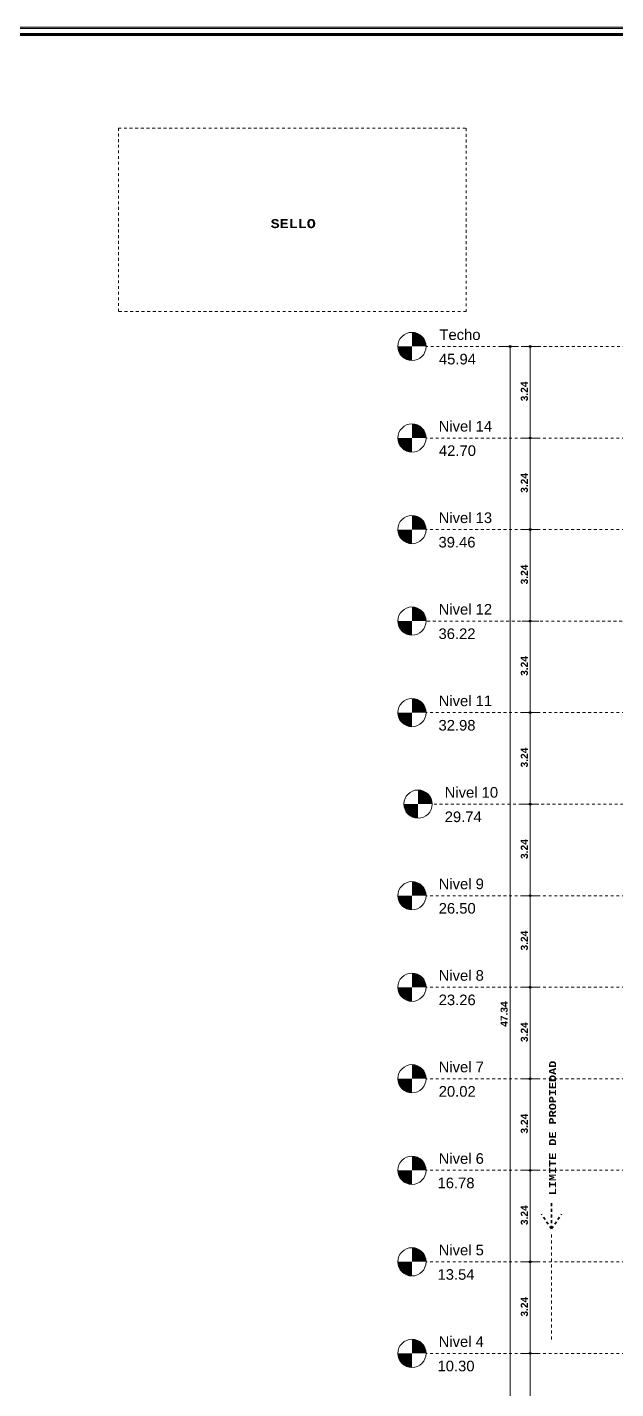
# Model space of a CAD drawing. Header units: metres. Extents: x -144 to 1000, y -717 to 29.
# Drawn here: x 253.01 to 273.86, y -647.32 to -599.13 of the extents above; entities that cross this region are included whole.
import ezdxf

# ---------------------------------------------------------------- set-up
doc = ezdxf.new("R2010")
doc.units = ezdxf.units.M
for name, pattern in [('Basculante', [0.11625, 0.075, -0.04125]), ('basculante modificado', [0.18, 0.1125, -0.0675]), ('Punto 1 mm', [0.075, 0, -0.075])]:
    doc.linetypes.add(name, pattern=pattern)
doc.layers.get('0').update_dxf_attribs({"color": 1})
for name, color, linetype, lineweight in [('A-ANNO-DIMS', 1, 'Continuous', 9), ('A-DETL', 1, 'Continuous', 9), ('A-FLOR-LEVL', 51, 'Continuous', 9), ('G-ANNO-TEXT', 2, 'Continuous', 9), ('G-ANNO-TTLB', 3, 'Continuous', 18), ('G-ANNO-TTLB-WIDE', 1, 'Continuous', 70), ('G-IMPT', 1, 'Continuous', 9)]:
    doc.layers.add(name, color=color, linetype=linetype, lineweight=lineweight)
doc.styles.add('Arial', font='arial.ttf', dxfattribs={"height": 0.433594})
doc.styles.add('Arial Black_B', font='ariblk.ttf', dxfattribs={"width": 0.9, "height": 0.1875})
doc.styles.add('Courier New_B', font='courbd.ttf', dxfattribs={"height": 0.1125})
doc.styles.add('Courier New_B_8', font='courbd.ttf', dxfattribs={"height": 0.0035})

# ---------------------------------------------------------------- blocks, each defined once
blk = doc.blocks.new('tarjeta de nathalie 00')
at = {"layer": 'G-IMPT', "lineweight": 9}
h = blk.add_hatch(color=3, dxfattribs=at)
h.paths.add_polyline_path([(-145.23888, -717.38489), (-145.21019, -717.38489), (-145.21019, -716.89355), (-145.21019, -716.79934), (-145.23888, -716.79934), (-145.23888, -716.89379)])
h.paths.add_polyline_path([(-145.20996, -716.7991), (-145.20996, -717.3851), (-145.2392, -717.3851), (-145.2392, -716.7991)])
h.paths.add_polyline_path([(-145.23902, -717.3868), (-145.20826, -717.3868), (-145.20826, -716.7974), (-145.2392, -716.7974), (-146.09866, -716.7974), (-146.09866, -717.3868)])
h.paths.add_polyline_path([(-145.20795, -716.79707), (-145.20795, -717.3871), (-146.09898, -717.3871), (-146.09898, -716.79707)])
at = {"layer": 'G-ANNO-TTLB', "color": 3}
for p, q in [((-145.20795, -716.79707), (-146.09898, -716.79707)), ((-145.20795, -716.79707), (-146.09898, -716.79707)), ((-146.09866, -716.7974), (-145.2392, -716.7974))]:
    blk.add_line(p, q, dxfattribs=at)
at = {"layer": 'G-ANNO-TTLB-WIDE', "color": 3}
blk.add_line((-146.09696, -716.7991), (-145.20996, -716.7991), dxfattribs=at)
blk = doc.blocks.new('ololo')
at = {"layer": 'A-ANNO-DIMS', "lineweight": 25}
h = blk.add_hatch(color=256, dxfattribs=at)
edge = h.paths.add_edge_path()
edge.add_arc((270.113, -610.425), 0.0312, 0, 360)
h = blk.add_hatch(color=256, dxfattribs=at)
edge = h.paths.add_edge_path()
edge.add_arc((270.828, -610.425), 0.0312, 0, 360)
h = blk.add_hatch(color=256, dxfattribs=at)
edge = h.paths.add_edge_path()
edge.add_arc((270.828, -613.665), 0.0312, 0, 360)
h = blk.add_hatch(color=256, dxfattribs=at)
edge = h.paths.add_edge_path()
edge.add_arc((270.828, -613.665), 0.0312, 0, 360)
h = blk.add_hatch(color=256, dxfattribs=at)
edge = h.paths.add_edge_path()
edge.add_arc((270.828, -616.905), 0.0312, 0, 360)
h = blk.add_hatch(color=256, dxfattribs=at)
edge = h.paths.add_edge_path()
edge.add_arc((270.828, -616.905), 0.0312, 0, 360)
h = blk.add_hatch(color=256, dxfattribs=at)
edge = h.paths.add_edge_path()
edge.add_arc((270.828, -620.145), 0.0312, 0, 360)
h = blk.add_hatch(color=256, dxfattribs=at)
edge = h.paths.add_edge_path()
edge.add_arc((270.828, -620.145), 0.0312, 0, 360)
h = blk.add_hatch(color=256, dxfattribs=at)
edge = h.paths.add_edge_path()
edge.add_arc((270.828, -623.385), 0.0312, 0, 360)
h = blk.add_hatch(color=256, dxfattribs=at)
edge = h.paths.add_edge_path()
edge.add_arc((270.828, -623.385), 0.0312, 0, 360)
h = blk.add_hatch(color=256, dxfattribs=at)
edge = h.paths.add_edge_path()
edge.add_arc((270.828, -626.625), 0.0312, 0, 360)
h = blk.add_hatch(color=256, dxfattribs=at)
edge = h.paths.add_edge_path()
edge.add_arc((270.828, -626.625), 0.0312, 0, 360)
h = blk.add_hatch(color=256, dxfattribs=at)
edge = h.paths.add_edge_path()
edge.add_arc((270.828, -629.865), 0.0312, 0, 360)
h = blk.add_hatch(color=256, dxfattribs=at)
edge = h.paths.add_edge_path()
edge.add_arc((270.828, -629.865), 0.0312, 0, 360)
h = blk.add_hatch(color=256, dxfattribs=at)
edge = h.paths.add_edge_path()
edge.add_arc((270.828, -633.105), 0.0312, 0, 360)
h = blk.add_hatch(color=256, dxfattribs=at)
edge = h.paths.add_edge_path()
edge.add_arc((270.828, -633.105), 0.0312, 0, 360)
h = blk.add_hatch(color=256, dxfattribs=at)
edge = h.paths.add_edge_path()
edge.add_arc((270.828, -636.345), 0.0312, 0, 360)
h = blk.add_hatch(color=256, dxfattribs=at)
edge = h.paths.add_edge_path()
edge.add_arc((270.828, -636.345), 0.0312, 0, 360)
h = blk.add_hatch(color=256, dxfattribs=at)
edge = h.paths.add_edge_path()
edge.add_arc((270.828, -639.585), 0.0312, 0, 360)
h = blk.add_hatch(color=256, dxfattribs=at)
edge = h.paths.add_edge_path()
edge.add_arc((270.828, -639.585), 0.0312, 0, 360)
h = blk.add_hatch(color=256, dxfattribs=at)
edge = h.paths.add_edge_path()
edge.add_arc((270.828, -642.825), 0.0312, 0, 360)
h = blk.add_hatch(color=256, dxfattribs=at)
edge = h.paths.add_edge_path()
edge.add_arc((270.828, -642.825), 0.0312, 0, 360)
h = blk.add_hatch(color=256, dxfattribs=at)
edge = h.paths.add_edge_path()
edge.add_arc((270.828, -646.065), 0.0312, 0, 360)
h = blk.add_hatch(color=256, dxfattribs=at)
edge = h.paths.add_edge_path()
edge.add_arc((270.828, -646.065), 0.0312, 0, 360)
at = {"layer": 'A-FLOR-LEVL'}
h = blk.add_hatch(color=256, dxfattribs=at)
edge = h.paths.add_edge_path()
edge.add_line((266.638, -610.425), (267.138, -610.425))
edge.add_arc((266.638, -610.425), 0.5, 0, 90)
edge.add_line((266.638, -609.925), (266.638, -610.425))
h = blk.add_hatch(color=256, dxfattribs=at)
edge = h.paths.add_edge_path()
edge.add_line((266.638, -610.925), (266.638, -610.425))
edge.add_line((266.638, -610.425), (266.138, -610.425))
edge.add_arc((266.638, -610.425), 0.5, 180, 270)
h = blk.add_hatch(color=256, dxfattribs=at)
edge = h.paths.add_edge_path()
edge.add_line((266.638, -613.665), (267.138, -613.665))
edge.add_arc((266.638, -613.665), 0.5, 0, 90)
edge.add_line((266.638, -613.165), (266.638, -613.665))
h = blk.add_hatch(color=256, dxfattribs=at)
edge = h.paths.add_edge_path()
edge.add_line((266.638, -614.165), (266.638, -613.665))
edge.add_line((266.638, -613.665), (266.138, -613.665))
edge.add_arc((266.638, -613.665), 0.5, 180, 270)
h = blk.add_hatch(color=256, dxfattribs=at)
edge = h.paths.add_edge_path()
edge.add_line((266.638, -616.905), (267.138, -616.905))
edge.add_arc((266.638, -616.905), 0.5, 0, 90)
edge.add_line((266.638, -616.405), (266.638, -616.905))
h = blk.add_hatch(color=256, dxfattribs=at)
edge = h.paths.add_edge_path()
edge.add_line((266.638, -617.405), (266.638, -616.905))
edge.add_line((266.638, -616.905), (266.138, -616.905))
edge.add_arc((266.638, -616.905), 0.5, 180, 270)
h = blk.add_hatch(color=256, dxfattribs=at)
edge = h.paths.add_edge_path()
edge.add_line((266.638, -620.145), (267.138, -620.145))
edge.add_arc((266.638, -620.145), 0.5, 0, 90)
edge.add_line((266.638, -619.645), (266.638, -620.145))
h = blk.add_hatch(color=256, dxfattribs=at)
edge = h.paths.add_edge_path()
edge.add_line((266.638, -620.645), (266.638, -620.145))
edge.add_line((266.638, -620.145), (266.138, -620.145))
edge.add_arc((266.638, -620.145), 0.5, 180, 270)
h = blk.add_hatch(color=256, dxfattribs=at)
edge = h.paths.add_edge_path()
edge.add_line((266.638, -623.385), (267.138, -623.385))
edge.add_arc((266.638, -623.385), 0.5, 0, 90)
edge.add_line((266.638, -622.885), (266.638, -623.385))
h = blk.add_hatch(color=256, dxfattribs=at)
edge = h.paths.add_edge_path()
edge.add_line((266.638, -623.885), (266.638, -623.385))
edge.add_line((266.638, -623.385), (266.138, -623.385))
edge.add_arc((266.638, -623.385), 0.5, 180, 270)
h = blk.add_hatch(color=256, dxfattribs=at)
edge = h.paths.add_edge_path()
edge.add_line((266.852, -626.625), (267.352, -626.625))
edge.add_arc((266.852, -626.625), 0.5, 0, 90)
edge.add_line((266.852, -626.125), (266.852, -626.625))
h = blk.add_hatch(color=256, dxfattribs=at)
edge = h.paths.add_edge_path()
edge.add_line((266.852, -627.125), (266.852, -626.625))
edge.add_line((266.852, -626.625), (266.352, -626.625))
edge.add_arc((266.852, -626.625), 0.5, 180, 270)
h = blk.add_hatch(color=256, dxfattribs=at)
edge = h.paths.add_edge_path()
edge.add_line((266.638, -629.865), (267.138, -629.865))
edge.add_arc((266.638, -629.865), 0.5, 0, 90)
edge.add_line((266.638, -629.365), (266.638, -629.865))
h = blk.add_hatch(color=256, dxfattribs=at)
edge = h.paths.add_edge_path()
edge.add_line((266.638, -630.365), (266.638, -629.865))
edge.add_line((266.638, -629.865), (266.138, -629.865))
edge.add_arc((266.638, -629.865), 0.5, 180, 270)
h = blk.add_hatch(color=256, dxfattribs=at)
edge = h.paths.add_edge_path()
edge.add_line((266.638, -633.105), (267.138, -633.105))
edge.add_arc((266.638, -633.105), 0.5, 0, 90)
edge.add_line((266.638, -632.605), (266.638, -633.105))
h = blk.add_hatch(color=256, dxfattribs=at)
edge = h.paths.add_edge_path()
edge.add_line((266.638, -633.605), (266.638, -633.105))
edge.add_line((266.638, -633.105), (266.138, -633.105))
edge.add_arc((266.638, -633.105), 0.5, 180, 270)
h = blk.add_hatch(color=256, dxfattribs=at)
edge = h.paths.add_edge_path()
edge.add_line((266.638, -636.345), (267.138, -636.345))
edge.add_arc((266.638, -636.345), 0.5, 0, 90)
edge.add_line((266.638, -635.845), (266.638, -636.345))
h = blk.add_hatch(color=256, dxfattribs=at)
edge = h.paths.add_edge_path()
edge.add_line((266.638, -636.845), (266.638, -636.345))
edge.add_line((266.638, -636.345), (266.138, -636.345))
edge.add_arc((266.638, -636.345), 0.5, 180, 270)
h = blk.add_hatch(color=256, dxfattribs=at)
edge = h.paths.add_edge_path()
edge.add_line((266.638, -639.585), (267.138, -639.585))
edge.add_arc((266.638, -639.585), 0.5, 0, 90)
edge.add_line((266.638, -639.085), (266.638, -639.585))
h = blk.add_hatch(color=256, dxfattribs=at)
edge = h.paths.add_edge_path()
edge.add_line((266.638, -640.085), (266.638, -639.585))
edge.add_line((266.638, -639.585), (266.138, -639.585))
edge.add_arc((266.638, -639.585), 0.5, 180, 270)
h = blk.add_hatch(color=256, dxfattribs=at)
edge = h.paths.add_edge_path()
edge.add_line((266.638, -642.825), (267.138, -642.825))
edge.add_arc((266.638, -642.825), 0.5, 0, 90)
edge.add_line((266.638, -642.325), (266.638, -642.825))
h = blk.add_hatch(color=256, dxfattribs=at)
edge = h.paths.add_edge_path()
edge.add_line((266.638, -643.325), (266.638, -642.825))
edge.add_line((266.638, -642.825), (266.138, -642.825))
edge.add_arc((266.638, -642.825), 0.5, 180, 270)
h = blk.add_hatch(color=256, dxfattribs=at)
edge = h.paths.add_edge_path()
edge.add_line((266.638, -646.065), (267.138, -646.065))
edge.add_arc((266.638, -646.065), 0.5, 0, 90)
edge.add_line((266.638, -645.565), (266.638, -646.065))
h = blk.add_hatch(color=256, dxfattribs=at)
edge = h.paths.add_edge_path()
edge.add_line((266.638, -646.565), (266.638, -646.065))
edge.add_line((266.638, -646.065), (266.138, -646.065))
edge.add_arc((266.638, -646.065), 0.5, 180, 270)
at = {"layer": 'A-ANNO-DIMS'}
for p, q in [((270.113, -610.425), (269.813, -610.425)), ((270.113, -610.425), (270.113, -657.765)), ((270.113, -610.425), (270.413, -610.425)), ((270.828, -610.425), (270.528, -610.425)), ((270.828, -610.425), (270.828, -613.665)), ((270.828, -610.425), (271.128, -610.425)), ((270.828, -613.665), (270.528, -613.665)), ((270.828, -613.665), (270.528, -613.665)), ((270.828, -613.665), (271.128, -613.665)), ((270.828, -613.665), (270.828, -616.905)), ((270.828, -613.665), (271.128, -613.665)), ((270.828, -616.905), (270.528, -616.905)), ((270.828, -616.905), (270.528, -616.905)), ((270.828, -616.905), (271.128, -616.905)), ((270.828, -616.905), (270.828, -620.145)), ((270.828, -616.905), (271.128, -616.905)), ((270.828, -620.145), (270.528, -620.145)), ((270.828, -620.145), (270.528, -620.145)), ((270.828, -620.145), (271.128, -620.145)), ((270.828, -620.145), (270.828, -623.385)), ((270.828, -620.145), (271.128, -620.145)), ((270.828, -623.385), (270.528, -623.385)), ((270.828, -623.385), (270.528, -623.385)), ((270.828, -623.385), (271.128, -623.385)), ((270.828, -623.385), (270.828, -626.625)), ((270.828, -623.385), (271.128, -623.385)), ((270.828, -626.625), (270.528, -626.625)), ((270.828, -626.625), (270.528, -626.625)), ((270.828, -626.625), (271.128, -626.625)), ((270.828, -626.625), (270.828, -629.865)), ((270.828, -626.625), (271.128, -626.625)), ((270.828, -629.865), (270.528, -629.865)), ((270.828, -629.865), (270.528, -629.865)), ((270.828, -629.865), (271.128, -629.865)), ((270.828, -629.865), (270.828, -633.105)), ((270.828, -629.865), (271.128, -629.865)), ((270.828, -633.105), (270.528, -633.105)), ((270.828, -633.105), (270.528, -633.105)), ((270.828, -633.105), (271.128, -633.105)), ((270.828, -633.105), (270.828, -636.345)), ((270.828, -633.105), (271.128, -633.105)), ((270.828, -636.345), (270.528, -636.345)), ((270.828, -636.345), (270.528, -636.345)), ((270.828, -636.345), (271.128, -636.345)), ((270.828, -636.345), (270.828, -639.585)), ((270.828, -636.345), (271.128, -636.345)), ((270.828, -639.585), (270.528, -639.585)), ((270.828, -639.585), (270.528, -639.585)), ((270.828, -639.585), (271.128, -639.585)), ((270.828, -639.585), (270.828, -642.825)), ((270.828, -639.585), (271.128, -639.585)), ((270.828, -642.825), (270.528, -642.825)), ((270.828, -642.825), (270.528, -642.825)), ((270.828, -642.825), (271.128, -642.825)), ((270.828, -642.825), (270.828, -646.065)), ((270.828, -642.825), (271.128, -642.825)), ((270.828, -646.065), (270.528, -646.065)), ((270.828, -646.065), (270.528, -646.065)), ((270.828, -646.065), (271.128, -646.065)), ((270.828, -646.065), (270.828, -650.765)), ((270.828, -646.065), (271.128, -646.065))]:
    blk.add_line(p, q, dxfattribs=at)
at = {"layer": 'A-ANNO-DIMS', "lineweight": 25}
for centre in [(270.113, -610.425), (270.828, -610.425), (270.828, -613.665), (270.828, -613.665), (270.828, -616.905), (270.828, -616.905), (270.828, -620.145), (270.828, -620.145), (270.828, -623.385), (270.828, -623.385), (270.828, -626.625), (270.828, -626.625), (270.828, -629.865), (270.828, -629.865), (270.828, -633.105), (270.828, -633.105), (270.828, -636.345), (270.828, -636.345), (270.828, -639.585), (270.828, -639.585), (270.828, -642.825), (270.828, -642.825), (270.828, -646.065), (270.828, -646.065)]:
    blk.add_circle(centre, 0.0312, dxfattribs=at)
at = {"layer": 'A-DETL', "color": 7, "linetype": 'Basculante', "lineweight": 35}
for q in [(271.58, -640.74), (271.22, -641.14), (271.939, -641.14)]:
    blk.add_line((271.58, -641.654), q, dxfattribs=at)
at = {"layer": 'A-DETL', "color": 7, "linetype": 'basculante modificado'}
blk.add_line((271.58, -641.855), (271.58, -645.665), dxfattribs=at)
at = {"layer": 'A-FLOR-LEVL', "color": 251, "linetype": 'Punto 1 mm', "true_color": 0x6c6c6c}
for p, q in [((282.401, -610.425), (267.138, -610.425)), ((276.98, -613.665), (267.138, -613.665)), ((276.98, -616.905), (267.138, -616.905)), ((283.677, -620.145), (267.138, -620.145)), ((276.98, -623.385), (267.138, -623.385)), ((278.718, -626.625), (267.352, -626.625)), ((276.98, -629.865), (267.138, -629.865)), ((276.98, -633.105), (267.138, -633.105)), ((276.98, -636.345), (267.138, -636.345)), ((276.98, -639.585), (267.138, -639.585)), ((276.98, -642.825), (267.138, -642.825)), ((276.98, -646.065), (267.138, -646.065))]:
    blk.add_line(p, q, dxfattribs=at)
at = {"layer": 'A-FLOR-LEVL'}
for centre in [(266.638, -610.425), (266.638, -613.665), (266.638, -616.905), (266.638, -620.145), (266.638, -623.385), (266.852, -626.625), (266.638, -629.865), (266.638, -633.105), (266.638, -636.345), (266.638, -639.585), (266.638, -642.825), (266.638, -646.065)]:
    blk.add_circle(centre, 0.5, dxfattribs=at)
at = {"layer": 'A-FLOR-LEVL', "style": 'Arial'}
for s, p in [('Techo', (267.61, -610.195)), ('45.94', (267.592, -611.06)), ('Nivel 14', (267.583, -613.435)), ('42.70', (267.592, -614.3)), ('Nivel 13', (267.583, -616.675)), ('39.46', (267.577, -617.54)), ('Nivel 12', (267.583, -619.915)), ('36.22', (267.577, -620.78)), ('Nivel 11', (267.583, -623.155)), ('32.98', (267.577, -624.02)), ('Nivel 10', (267.796, -626.395)), ('29.74', (267.797, -627.26)), ('Nivel 9', (267.583, -629.635)), ('26.50', (267.584, -630.5)), ('Nivel 8', (267.583, -632.875)), ('23.26', (267.584, -633.74)), ('Nivel 7', (267.583, -636.115)), ('20.02', (267.584, -636.98)), ('Nivel 6', (267.583, -639.355)), ('16.78', (267.542, -640.22)), ('Nivel 5', (267.583, -642.595)), ('13.54', (267.542, -643.46)), ('Nivel 4', (267.583, -645.835)), ('10.30', (267.542, -646.7))]:
    blk.add_text(s, height=0.375, dxfattribs=at).set_placement(p)
at = {"layer": 'G-ANNO-TEXT', "style": 'Courier New_B'}
blk.add_text('LIMITE DE PROPIEDAD', height=0.25, rotation=90, dxfattribs=at).set_placement((271.742, -640.467))
at = {"layer": 'A-ANNO-DIMS', "char_height": 0.25, "attachment_point": 1, "rotation": 90, "line_spacing_factor": 1.180619, "style": 'Arial Black_B', "bg_fill": 3, "box_fill_scale": 1.25, "bg_fill_color": 256, "bg_fill_true_color": 13158600, "bg_fill_transparency": 0}
for s, insert, width in [('3.24', (270.492, -612.365), 0.7674), ('3.24', (270.492, -615.605), 0.7674), ('3.24', (270.492, -618.845), 0.7674), ('3.24', (270.492, -622.085), 0.7674), ('3.24', (270.492, -625.325), 0.7674), ('3.24', (270.492, -628.565), 0.7674), ('3.24', (270.492, -631.805), 0.7674), ('47.34', (269.776, -634.506), 0.98582), ('3.24', (270.492, -635.045), 0.7674), ('3.24', (270.492, -638.285), 0.7674), ('3.24', (270.492, -641.525), 0.7674), ('3.24', (270.492, -644.765), 0.7674)]:
    blk.add_mtext(s, dxfattribs=dict(at, insert=insert, width=width))

msp = doc.modelspace()

# ---------------------------------------------------------------- block references
at = {"xscale": 124.1004357506149, "yscale": 124.1004357506149, "zscale": 124.1004357506149}
msp.add_blockref('tarjeta de nathalie 00', (18337.913, 88355.704), dxfattribs=at)

# ---------------------------------------------------------------- next in the draw order: linework, layer by layer
at = {"layer": 'A-DETL', "linetype": 'Basculante', "lineweight": 18}
for p, q in [((256.238, -602.7), (268.559, -602.7)), ((256.238, -609.188), (256.238, -602.7)), ((268.559, -602.7), (268.559, -609.188)), ((268.559, -609.188), (256.238, -609.188))]:
    msp.add_line(p, q, dxfattribs=at)

# ---------------------------------------------------------------- next in the draw order: block references
at = {"color": 3}
msp.add_blockref('ololo', (0, 0), dxfattribs=at)

# ---------------------------------------------------------------- next in the draw order: texts
at = {"layer": 'G-ANNO-TEXT', "color": 8, "true_color": 0x808080, "insert": (261.631, -605.916), "char_height": 0.319, "width": 2.04582, "attachment_point": 1, "style": 'Courier New_B_8'}
msp.add_mtext('SELLO', dxfattribs=at)

doc.saveas('drawing.dxf')
